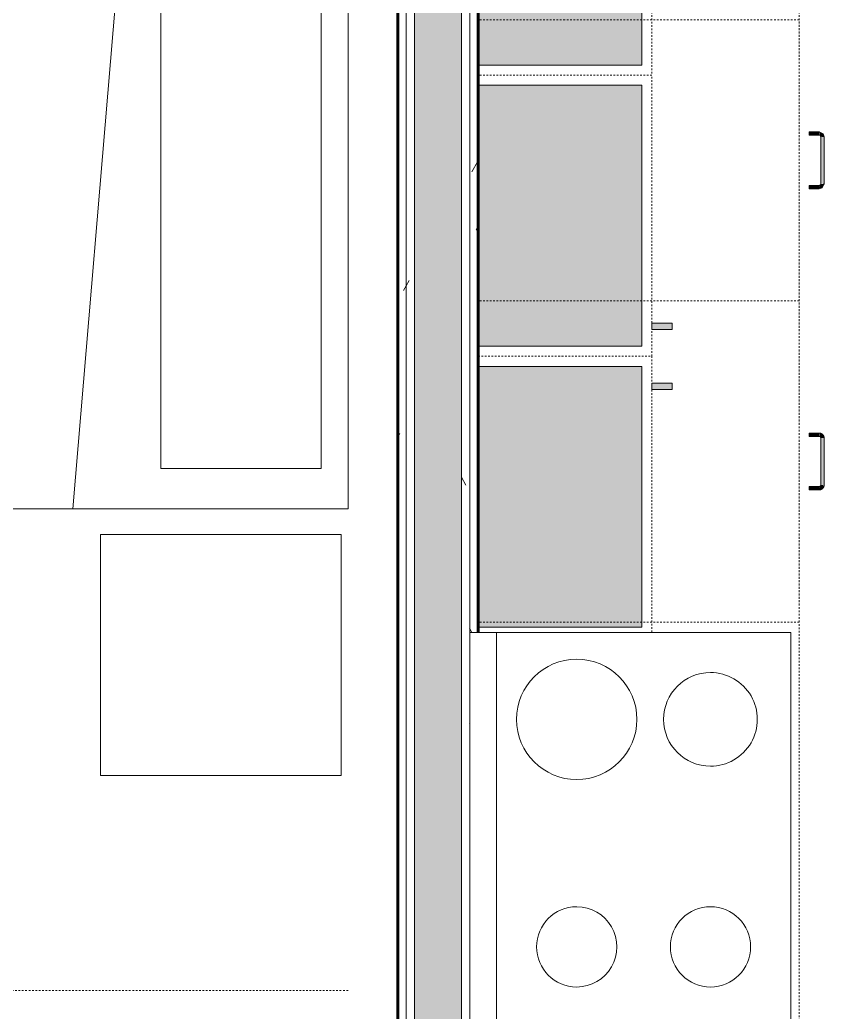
# Model space of a CAD drawing. Header units: inches. Extents: x -4169 to -1846, y 9706 to 12377.
# Drawn here: x -3370 to -3309.8, y 11961.2 to 12035.3 of the extents above; entities that cross this region are included whole.
import ezdxf

# ---------------------------------------------------------------- set-up
doc = ezdxf.new("R2010")
doc.units = ezdxf.units.IN
doc.header["$MEASUREMENT"] = 0
doc.linetypes.add('Dash', pattern=[0.25, 0.125, -0.125])
for name, color, linetype, lineweight in [('0-1', 7, 'Continuous', 5), ('0-2', 7, 'Continuous', 18), ('A-WALL', 113, 'Continuous', 18), ('A-WALL-PATT-4', 111, 'Continuous', 9), ('I-FURN-1', 250, 'Continuous', 9), ('I-FURN-HDLN-1', 250, 'Dash', 9), ('I-WALL-3', 2, 'Continuous', 60), ('Q-CASE', 31, 'Continuous', 9), ('Q-CASE-1', 9, 'Continuous', 9), ('Q-CASE-3', 250, 'Continuous', 9), ('Q-CASE-4', 250, 'Dash', 9), ('Q-CASE-HDLN-1', 250, 'Dash', 9), ('Q-CASE-HDLN-2', 31, 'Continuous', 9), ('Q-SPCQ-1', 250, 'Continuous', 9)]:
    doc.layers.add(name, color=color, linetype=linetype, lineweight=lineweight)
pattern_1 = [(0, (0, 0), (20.48, 5.12), [0.845, -14.515, 0.845, -14.515, -81.92]), (0, (0, 0), (20.48, 5.12), [-30.72, 0.845, -29.875, 0.845, -14.515, -35.84]), (0, (0, 0), (20.48, 5.12), [-76.8, 0.845, -9.395, 0.845, -24.755]), (120, (7.68, 2.56), (-14.67405, 15.1762003), [0.845, -14.515, 0.845, -14.515, -81.92]), (120, (7.68, 2.56), (-14.67405, 15.1762003), [-30.72, 0.845, -29.875, 0.845, -14.515, -35.84]), (120, (7.68, 2.56), (-14.67405, 15.1762003), [-76.8, 0.845, -9.395, 0.845, -24.755]), (240, (10.24, 12.8), (-5.80595, -20.2962003), [0.845, -14.515, 0.845, -14.515, -81.92]), (240, (10.24, 12.8), (-5.80595, -20.2962003), [-30.72, 0.845, -29.875, 0.845, -14.515, -35.84]), (240, (10.24, 12.8), (-5.80595, -20.2962003), [-76.8, 0.845, -9.395, 0.845, -24.755])]

# ---------------------------------------------------------------- blocks, each defined once
blk = doc.blocks.new('Bed-Standard - King 78_ x 80_-1379907-ENLARGED RCP - 2ND FLOOR PLAN')
at = {"layer": 'I-FURN-1'}
for p, q in [((-28.311, 41.795), (49.689, 41.795)), ((-28.311, -38.205), (-28.311, 41.795)), ((49.689, 41.795), (49.689, -38.205)), ((49.689, -24.205), (-28.311, -17.625)), ((-25.311, -24.205), (46.689, -24.205)), ((-25.311, -36.205), (-25.311, -24.205)), ((46.689, -36.205), (46.689, -24.205)), ((-25.311, -36.205), (46.689, -36.205)), ((49.689, -38.205), (-28.311, -38.205))]:
    blk.add_line(p, q, dxfattribs=at)
at = {"layer": 'I-FURN-HDLN-1'}
for p, q in [((-64.311, 77.795), (73.689, 77.795)), ((-64.311, -38.205), (-64.311, 77.795)), ((73.689, 77.795), (73.689, -38.205))]:
    blk.add_line(p, q, dxfattribs=at)
blk = doc.blocks.new('Table-Night Stand - 18_ x 18_ x 24_-1372838-ENLARGED RCP - 2ND FLOOR PLAN')
at = {"layer": 'I-FURN-1'}
for p, q in [((0.147, 0), (18.147, 0)), ((0.147, -18), (0.147, 0)), ((18.147, 0), (18.147, -18)), ((18.147, -18), (0.147, -18))]:
    blk.add_line(p, q, dxfattribs=at)
blk = doc.blocks.new('Range - 24_ x 30_-2322588-ENLARGED RCP - 2ND FLOOR PLAN')
at = {"layer": 'Q-SPCQ-1'}
for p, q in [((0, 0), (30, 0)), ((0, -24), (0, 0)), ((30, 0), (30, -24)), ((0, -22), (30, -22)), ((30, -24), (0, -24))]:
    blk.add_line(p, q, dxfattribs=at)
for centre, radius, start, end in [((6.5, -6), 3.5, 360, 180), ((23.5, -6), 3, 0, 180), ((6.5, -6), 3.5, 180, 0), ((23.5, -6), 3, 180, 0), ((6.5, -16), 4.5, 0, 180), ((23.5, -16), 3, 360, 180), ((6.5, -16), 4.5, 180, 0), ((23.5, -16), 3, 180, 0)]:
    blk.add_arc(centre, radius, start, end, dxfattribs=at)
blk = doc.blocks.new('OD_CW_Countertop - OD_CW_Countertop-2380624-ENLARGED RCP - 2ND FLOOR PLAN')
at = {"layer": 'Q-CASE-HDLN-1'}
for p, q in [((0.738, 24), (0.738, 0)), ((0.738, 0), (130.706, 0))]:
    blk.add_line(p, q, dxfattribs=at)
blk = doc.blocks.new('Drawer_Base_Cabinet_3_drawer_12205 - 24_-V52-ENLARGED RCP - 2ND FLOOR PLAN')
at = {"layer": 'Q-CASE'}
for points in [[(-1.142, 25.5), (-1.383, 25.5), (-1.371, 24.75), (-1.142, 24.75), (-1.142, 25.015)], [(-1.012, 25.718), (-1.012, 25.838), (-1.163, 25.812), (-1.284, 25.75), (-1.341, 25.613), (-1.325, 25.5), (-1.152, 25.522), (-1.012, 25.687), (-1.012, 25.713)], [(-1.012, 25.642), (-1.124, 25.55), (-1.142, 25.512), (-1.025, 25.629)], [(2.488, 25.625), (2.488, 25.875), (-1.012, 25.858), (-1.012, 25.625), (1.967, 25.625)], [(2.826, 25.5), (2.785, 25.687), (2.716, 25.78), (2.6, 25.828), (2.488, 25.812), (2.508, 25.642), (2.675, 25.5), (2.8, 25.5)], [(2.629, 25.5), (2.538, 25.611), (2.5, 25.629), (2.617, 25.512)], [(2.858, 24.75), (2.846, 25.5), (2.617, 25.5), (2.629, 24.75), (2.846, 24.75)]]:
    blk.add_hatch(color=256, dxfattribs=at).paths.add_polyline_path(points, flags=0)
at = {"layer": 'Q-CASE-HDLN-1'}
for p, q in [((12.738, 24), (-11.262, 24)), ((-11.262, 24), (-11.262, 0)), ((12.738, 24), (12.738, 0)), ((12.738, 0), (-11.262, 0))]:
    blk.add_line(p, q, dxfattribs=at)
at = {"layer": 'Q-CASE-HDLN-2'}
for p, q in [((-1.387, 24.75), (-1.387, 25.5)), ((-1.387, 24.75), (-1.387, 25.5)), ((-1.387, 24.75), (-1.387, 25.5)), ((-1.137, 25.5), (-1.137, 24.75)), ((-1.137, 25.5), (-1.137, 24.75)), ((-1.137, 25.5), (-1.137, 24.75)), ((-1.012, 25.875), (2.488, 25.875)), ((2.488, 25.625), (-1.012, 25.625)), ((2.613, 24.75), (2.613, 25.5)), ((2.613, 24.75), (2.613, 25.5)), ((2.613, 24.75), (2.613, 25.5)), ((2.863, 25.5), (2.863, 24.75)), ((2.863, 25.5), (2.863, 24.75)), ((2.863, 25.5), (2.863, 24.75)), ((-1.387, 24.75), (-1.137, 24.75)), ((-1.383, 24.75), (-1.387, 24.75)), ((-1.387, 24.75), (-1.383, 24.75)), ((-1.383, 24.75), (-1.387, 24.75)), ((-1.387, 24.75), (-1.383, 24.75)), ((-1.383, 24.75), (-1.387, 24.75)), ((-1.137, 24.75), (-1.142, 24.75)), ((-1.142, 24.75), (-1.137, 24.75)), ((-1.137, 24.75), (-1.142, 24.75)), ((-1.142, 24.75), (-1.137, 24.75)), ((-1.137, 24.75), (-1.142, 24.75)), ((2.617, 24.75), (2.613, 24.75)), ((2.613, 24.75), (2.863, 24.75)), ((2.617, 24.75), (2.613, 24.75)), ((2.613, 24.75), (2.617, 24.75)), ((2.617, 24.75), (2.613, 24.75)), ((2.613, 24.75), (2.617, 24.75)), ((2.863, 24.75), (2.858, 24.75)), ((2.863, 24.75), (2.858, 24.75)), ((2.858, 24.75), (2.863, 24.75)), ((2.863, 24.75), (2.858, 24.75)), ((2.858, 24.75), (2.863, 24.75))]:
    blk.add_line(p, q, dxfattribs=at)
at = {"layer": 'Q-CASE-HDLN-2', "flags": 128}
for points in [[(-1.387, 25.5), (-1.387, 25.515), (-1.386, 25.53), (-1.385, 25.545), (-1.383, 25.56), (-1.38, 25.575), (-1.377, 25.589), (-1.373, 25.604), (-1.368, 25.618), (-1.363, 25.632), (-1.358, 25.646), (-1.352, 25.66), (-1.345, 25.673), (-1.338, 25.686), (-1.33, 25.699), (-1.322, 25.712), (-1.313, 25.724), (-1.304, 25.736), (-1.294, 25.747), (-1.284, 25.758), (-1.274, 25.769), (-1.263, 25.779), (-1.251, 25.789), (-1.239, 25.798), (-1.227, 25.807), (-1.215, 25.816), (-1.202, 25.823), (-1.189, 25.831), (-1.176, 25.838), (-1.162, 25.844), (-1.148, 25.85), (-1.134, 25.855), (-1.12, 25.859), (-1.105, 25.863), (-1.091, 25.867), (-1.076, 25.87), (-1.061, 25.872), (-1.046, 25.873), (-1.031, 25.875), (-1.016, 25.875), (-1.012, 25.875)], [(-1.387, 25.5), (-1.387, 25.515), (-1.386, 25.53), (-1.385, 25.545), (-1.383, 25.56), (-1.38, 25.575), (-1.377, 25.589), (-1.373, 25.604), (-1.368, 25.618), (-1.363, 25.632), (-1.358, 25.646), (-1.352, 25.66), (-1.345, 25.673), (-1.338, 25.686), (-1.33, 25.699), (-1.322, 25.712), (-1.313, 25.724), (-1.304, 25.736), (-1.294, 25.747), (-1.284, 25.758)], [(-1.387, 25.5), (-1.387, 25.515), (-1.386, 25.53), (-1.385, 25.545), (-1.383, 25.56), (-1.38, 25.575), (-1.377, 25.589), (-1.373, 25.604), (-1.368, 25.618), (-1.363, 25.632), (-1.358, 25.646), (-1.352, 25.66), (-1.345, 25.673), (-1.338, 25.686), (-1.33, 25.699), (-1.322, 25.712), (-1.313, 25.724), (-1.304, 25.736), (-1.294, 25.747), (-1.284, 25.758)], [(-1.263, 25.779), (-1.251, 25.789), (-1.239, 25.798), (-1.227, 25.807), (-1.215, 25.816), (-1.202, 25.823), (-1.189, 25.831), (-1.176, 25.838), (-1.162, 25.844), (-1.148, 25.85), (-1.134, 25.855), (-1.12, 25.859), (-1.105, 25.863), (-1.091, 25.867), (-1.076, 25.87), (-1.061, 25.872), (-1.046, 25.873), (-1.031, 25.875), (-1.016, 25.875), (-1.012, 25.875)], [(-1.263, 25.779), (-1.251, 25.789), (-1.239, 25.798), (-1.227, 25.807), (-1.215, 25.816), (-1.202, 25.823), (-1.189, 25.831), (-1.176, 25.838), (-1.162, 25.844), (-1.148, 25.85), (-1.134, 25.855), (-1.12, 25.859), (-1.105, 25.863), (-1.091, 25.867), (-1.076, 25.87), (-1.061, 25.872), (-1.046, 25.873), (-1.031, 25.875), (-1.016, 25.875), (-1.012, 25.875)], [(-1.012, 25.625), (-1.017, 25.625), (-1.022, 25.625), (-1.027, 25.624), (-1.032, 25.623), (-1.037, 25.623), (-1.042, 25.621), (-1.047, 25.62), (-1.052, 25.619), (-1.056, 25.617), (-1.061, 25.615), (-1.066, 25.613), (-1.07, 25.611), (-1.074, 25.608), (-1.079, 25.606), (-1.083, 25.603), (-1.087, 25.6), (-1.091, 25.597), (-1.095, 25.594), (-1.098, 25.591), (-1.102, 25.587), (-1.105, 25.583), (-1.109, 25.58), (-1.112, 25.576), (-1.115, 25.572), (-1.117, 25.568), (-1.12, 25.563), (-1.123, 25.559), (-1.125, 25.554), (-1.127, 25.55), (-1.129, 25.545), (-1.131, 25.541), (-1.132, 25.536), (-1.133, 25.531), (-1.135, 25.526), (-1.135, 25.521), (-1.136, 25.516), (-1.137, 25.511), (-1.137, 25.506), (-1.137, 25.501), (-1.137, 25.5)], [(-1.137, 25.511), (-1.137, 25.506), (-1.137, 25.501), (-1.137, 25.5)], [(-1.137, 25.511), (-1.137, 25.506), (-1.137, 25.501), (-1.137, 25.5)], [(-1.012, 25.625), (-1.017, 25.625), (-1.022, 25.625)], [(-1.012, 25.625), (-1.017, 25.625), (-1.022, 25.625)], [(2.488, 25.875), (2.503, 25.875), (2.518, 25.874), (2.533, 25.872), (2.547, 25.87), (2.562, 25.868), (2.577, 25.864), (2.591, 25.86), (2.606, 25.856), (2.62, 25.851), (2.634, 25.845), (2.647, 25.839), (2.661, 25.833), (2.674, 25.825), (2.687, 25.818), (2.699, 25.81), (2.712, 25.801), (2.724, 25.792), (2.735, 25.782), (2.746, 25.772), (2.757, 25.761), (2.767, 25.75), (2.777, 25.739), (2.786, 25.727), (2.795, 25.715), (2.803, 25.703), (2.811, 25.69), (2.818, 25.677), (2.825, 25.663), (2.832, 25.65), (2.837, 25.636), (2.842, 25.622), (2.847, 25.608), (2.851, 25.593), (2.854, 25.578), (2.857, 25.564), (2.86, 25.549), (2.861, 25.534), (2.862, 25.519), (2.863, 25.504), (2.863, 25.5)], [(2.488, 25.875), (2.503, 25.875), (2.518, 25.874), (2.533, 25.872), (2.547, 25.87), (2.562, 25.868), (2.577, 25.864), (2.591, 25.86), (2.606, 25.856), (2.62, 25.851), (2.634, 25.845), (2.647, 25.839), (2.661, 25.833), (2.674, 25.825), (2.687, 25.818), (2.699, 25.81), (2.712, 25.801), (2.724, 25.792), (2.735, 25.782), (2.746, 25.772)], [(2.488, 25.875), (2.503, 25.875), (2.518, 25.874), (2.533, 25.872), (2.547, 25.87), (2.562, 25.868), (2.577, 25.864), (2.591, 25.86), (2.606, 25.856), (2.62, 25.851), (2.634, 25.845), (2.647, 25.839), (2.661, 25.833), (2.674, 25.825), (2.687, 25.818), (2.699, 25.81), (2.712, 25.801), (2.724, 25.792), (2.735, 25.782), (2.746, 25.772)], [(2.613, 25.5), (2.613, 25.505), (2.612, 25.51), (2.612, 25.515), (2.611, 25.52), (2.61, 25.525), (2.609, 25.53), (2.608, 25.535), (2.606, 25.539), (2.605, 25.544), (2.603, 25.549), (2.601, 25.553), (2.599, 25.558), (2.596, 25.562), (2.594, 25.566), (2.591, 25.571), (2.588, 25.575), (2.585, 25.579), (2.582, 25.582), (2.578, 25.586), (2.575, 25.59), (2.571, 25.593), (2.567, 25.596), (2.563, 25.599), (2.559, 25.602), (2.555, 25.605), (2.551, 25.608), (2.547, 25.61), (2.542, 25.613), (2.538, 25.615), (2.533, 25.617), (2.528, 25.618), (2.524, 25.62), (2.519, 25.621), (2.514, 25.622), (2.509, 25.623), (2.504, 25.624), (2.499, 25.624), (2.494, 25.625), (2.489, 25.625), (2.488, 25.625)], [(2.499, 25.624), (2.494, 25.625), (2.489, 25.625)], [(2.499, 25.624), (2.494, 25.625), (2.489, 25.625)], [(2.613, 25.5), (2.613, 25.505), (2.612, 25.51)], [(2.613, 25.5), (2.613, 25.505), (2.612, 25.51)], [(2.767, 25.75), (2.777, 25.739), (2.786, 25.727), (2.795, 25.715), (2.803, 25.703), (2.811, 25.69), (2.818, 25.677), (2.825, 25.663), (2.832, 25.65), (2.837, 25.636), (2.842, 25.622), (2.847, 25.608), (2.851, 25.593), (2.854, 25.578), (2.857, 25.564), (2.86, 25.549), (2.861, 25.534), (2.862, 25.519), (2.863, 25.504), (2.863, 25.5)], [(2.767, 25.75), (2.777, 25.739), (2.786, 25.727), (2.795, 25.715), (2.803, 25.703), (2.811, 25.69), (2.818, 25.677), (2.825, 25.663), (2.832, 25.65), (2.837, 25.636), (2.842, 25.622), (2.847, 25.608), (2.851, 25.593), (2.854, 25.578), (2.857, 25.564), (2.86, 25.549), (2.861, 25.534), (2.862, 25.519), (2.863, 25.504), (2.863, 25.5)]]:
    blk.add_lwpolyline(points, dxfattribs=at)
blk = doc.blocks.new('Drawer_Base_Cabinet_3_drawer_12205 - 21_-V27-ENLARGED RCP - 2ND FLOOR PLAN')
at = {"layer": 'Q-CASE'}
for points in [[(-1.142, 25.5), (-1.383, 25.5), (-1.371, 24.75), (-1.142, 24.75), (-1.142, 25.015)], [(-1.012, 25.718), (-1.012, 25.838), (-1.163, 25.812), (-1.284, 25.75), (-1.341, 25.613), (-1.325, 25.5), (-1.152, 25.522), (-1.012, 25.687), (-1.012, 25.713)], [(-1.012, 25.642), (-1.124, 25.55), (-1.142, 25.512), (-1.025, 25.629)], [(2.488, 25.625), (2.488, 25.875), (-1.012, 25.858), (-1.012, 25.625), (1.967, 25.625)], [(2.826, 25.5), (2.785, 25.687), (2.716, 25.78), (2.6, 25.828), (2.488, 25.812), (2.508, 25.642), (2.675, 25.5), (2.8, 25.5)], [(2.629, 25.5), (2.538, 25.611), (2.5, 25.629), (2.617, 25.512)], [(2.858, 24.75), (2.846, 25.5), (2.617, 25.5), (2.629, 24.75), (2.846, 24.75)]]:
    blk.add_hatch(color=256, dxfattribs=at).paths.add_polyline_path(points, flags=0)
at = {"layer": 'Q-CASE-HDLN-1'}
for p, q in [((11.238, 24), (-9.762, 24)), ((-9.762, 24), (-9.762, 0)), ((11.238, 24), (11.238, 0)), ((11.238, 0), (-9.762, 0))]:
    blk.add_line(p, q, dxfattribs=at)
at = {"layer": 'Q-CASE-HDLN-2'}
for p, q in [((-1.387, 25.5), (-1.343, 25.588)), ((-1.387, 25.5), (-1.343, 25.588)), ((-1.387, 24.75), (-1.387, 25.5)), ((-1.387, 24.75), (-1.387, 25.5)), ((-1.387, 24.75), (-1.387, 25.5)), ((-1.236, 25.801), (-1.012, 25.875)), ((-1.236, 25.801), (-1.012, 25.875)), ((-1.137, 25.5), (-1.137, 24.75)), ((-1.137, 25.5), (-1.137, 24.75)), ((-1.137, 25.5), (-1.137, 24.75)), ((-1.012, 25.625), (-1.049, 25.605)), ((-1.012, 25.625), (-1.049, 25.605)), ((-1.012, 25.875), (2.488, 25.875)), ((2.488, 25.625), (-1.012, 25.625)), ((2.488, 25.875), (2.576, 25.831)), ((2.488, 25.875), (2.576, 25.831)), ((2.613, 25.5), (2.593, 25.537)), ((2.613, 25.5), (2.593, 25.537)), ((2.613, 24.75), (2.613, 25.5)), ((2.613, 24.75), (2.613, 25.5)), ((2.613, 24.75), (2.613, 25.5)), ((2.789, 25.724), (2.863, 25.5)), ((2.789, 25.724), (2.863, 25.5)), ((2.863, 25.5), (2.863, 24.75)), ((2.863, 25.5), (2.863, 24.75)), ((2.863, 25.5), (2.863, 24.75)), ((-1.387, 24.75), (-1.137, 24.75)), ((-1.383, 24.75), (-1.387, 24.75)), ((-1.387, 24.75), (-1.383, 24.75)), ((-1.383, 24.75), (-1.387, 24.75)), ((-1.387, 24.75), (-1.383, 24.75)), ((-1.383, 24.75), (-1.387, 24.75)), ((-1.137, 24.75), (-1.142, 24.75)), ((-1.142, 24.75), (-1.137, 24.75)), ((-1.137, 24.75), (-1.142, 24.75)), ((-1.142, 24.75), (-1.137, 24.75)), ((-1.137, 24.75), (-1.142, 24.75)), ((2.617, 24.75), (2.613, 24.75)), ((2.613, 24.75), (2.863, 24.75)), ((2.617, 24.75), (2.613, 24.75)), ((2.613, 24.75), (2.617, 24.75)), ((2.617, 24.75), (2.613, 24.75)), ((2.613, 24.75), (2.617, 24.75)), ((2.863, 24.75), (2.858, 24.75)), ((2.863, 24.75), (2.858, 24.75)), ((2.858, 24.75), (2.863, 24.75)), ((2.863, 24.75), (2.858, 24.75)), ((2.858, 24.75), (2.863, 24.75))]:
    blk.add_line(p, q, dxfattribs=at)
at = {"layer": 'Q-CASE-HDLN-2', "flags": 128}
for points in [[(-1.387, 25.5), (-1.236, 25.801), (-1.012, 25.875)], [(-1.012, 25.625), (-1.117, 25.568), (-1.137, 25.5)], [(2.488, 25.875), (2.789, 25.724), (2.863, 25.5)], [(2.613, 25.5), (2.555, 25.605), (2.488, 25.625)]]:
    blk.add_lwpolyline(points, dxfattribs=at)
blk = doc.blocks.new('300 Series Wall Hung Cabinet_301 - 21_-2351527-ENLARGED RCP - 2ND FLOOR PLAN')
at = {"layer": 'Q-CASE-1'}
for points in [[(9.75, -0.188), (-9.75, -0.188), (-9.75, -12.438), (9.75, -12.438), (9.75, -8.405)], [(-8.012, -13.188), (-8.5, -13.188), (-8.5, -14.687), (-8.012, -14.687)]]:
    blk.add_hatch(color=256, dxfattribs=at).paths.add_polyline_path(points, flags=0)
at = {"layer": 'Q-CASE-3'}
for p, q in [((-9.75, -12.438), (-9.75, -0.188)), ((9.75, -0.188), (9.75, -12.438)), ((9.75, -12.438), (-9.75, -12.438)), ((-8.012, -13.188), (-8.5, -13.188)), ((-8.5, -13.188), (-8.5, -14.687)), ((-8.012, -14.687), (-8.012, -13.188)), ((-8.5, -14.687), (-8.012, -14.687))]:
    blk.add_line(p, q, dxfattribs=at)
at = {"layer": 'Q-CASE-4'}
for p, q in [((-10.5, -0.188), (-10.5, -13.188)), ((10.5, -13.188), (10.5, -0.188)), ((-10.5, -13.188), (10.5, -13.188))]:
    blk.add_line(p, q, dxfattribs=at)
blk = doc.blocks.new('300 Series Wall Hung Cabinet_301 - 21_-V49-ENLARGED RCP - 2ND FLOOR PLAN')
at = {"layer": 'Q-CASE-1'}
for points in [[(-8.5, 13.188), (-8.012, 13.188), (-8.012, 14.687), (-8.5, 14.687)], [(-9.75, 12.438), (-9.75, 0.187), (9.75, 0.187), (9.75, 12.438), (9.283, 12.438)]]:
    blk.add_hatch(color=256, dxfattribs=at).paths.add_polyline_path(points, flags=0)
at = {"layer": 'Q-CASE-3'}
for p, q in [((-8.012, 14.687), (-8.5, 14.687)), ((-8.5, 14.687), (-8.5, 13.188)), ((-8.012, 13.188), (-8.012, 14.687)), ((-8.5, 13.188), (-8.012, 13.188)), ((-9.75, 0.187), (-9.75, 12.438)), ((-9.75, 12.438), (9.75, 12.438)), ((9.75, 12.438), (9.75, 0.187))]:
    blk.add_line(p, q, dxfattribs=at)
at = {"layer": 'Q-CASE-4'}
for p, q in [((-10.5, 0.187), (-10.5, 13.188)), ((-10.5, 13.188), (10.128, 13.188))]:
    blk.add_line(p, q, dxfattribs=at)
blk = doc.blocks.new('300 Series Wall Hung Cabinet_301 - 21_-2351003-ENLARGED RCP - 2ND FLOOR PLAN')
at = {"layer": 'Q-CASE-1'}
for points in [[(-8.5, 13.188), (-8.012, 13.188), (-8.012, 14.687), (-8.5, 14.687)], [(-9.75, 0.187), (9.75, 0.187), (9.75, 12.438), (-9.75, 12.438), (-9.75, 8.405)]]:
    blk.add_hatch(color=256, dxfattribs=at).paths.add_polyline_path(points, flags=0)
at = {"layer": 'Q-CASE-3'}
for p, q in [((-8.012, 14.687), (-8.5, 14.687)), ((-8.5, 14.687), (-8.5, 13.188)), ((-8.012, 13.188), (-8.012, 14.687)), ((-8.5, 13.188), (-8.012, 13.188)), ((-9.75, 0.187), (-9.75, 12.438)), ((-9.75, 12.438), (9.75, 12.438)), ((9.75, 12.438), (9.75, 0.187))]:
    blk.add_line(p, q, dxfattribs=at)
at = {"layer": 'Q-CASE-4'}
for p, q in [((-10.5, 0.187), (-10.5, 13.188)), ((-10.5, 13.188), (10.5, 13.188)), ((10.5, 13.188), (10.5, 0.187))]:
    blk.add_line(p, q, dxfattribs=at)
blk = doc.blocks.new('CTR - 1st Phase - Unit Layouts_rvt-1-ENLARGED RCP - 2ND FLOOR PLAN')
at = {"layer": '0-2'}
for name, p, rotation in [('Bed-Standard - King 78_ x 80_-1379907-ENLARGED RCP - 2ND FLOOR PLAN', (-3383.651, 12027.111), 90.00000000001835), ('OD_CW_Countertop - OD_CW_Countertop-2380624-ENLARGED RCP - 2ND FLOOR PLAN', (-3311.724, 11942.32), 90.00000000003712), ('300 Series Wall Hung Cabinet_301 - 21_-2351003-ENLARGED RCP - 2ND FLOOR PLAN', (-3335.911, 12041.687), 269.9999999999932), ('Drawer_Base_Cabinet_3_drawer_12205 - 21_-V27-ENLARGED RCP - 2ND FLOOR PLAN', (-3335.724, 12025.566), 270.0000000000377), ('300 Series Wall Hung Cabinet_301 - 21_-2351527-ENLARGED RCP - 2ND FLOOR PLAN', (-3335.911, 12020.687), 89.9999999999932), ('Drawer_Base_Cabinet_3_drawer_12205 - 24_-V52-ENLARGED RCP - 2ND FLOOR PLAN', (-3335.724, 12003.066), 270.0000000000377), ('300 Series Wall Hung Cabinet_301 - 21_-V49-ENLARGED RCP - 2ND FLOOR PLAN', (-3335.911, 11999.687), 269.9999999999932), ('Table-Night Stand - 18_ x 18_ x 24_-1372838-ENLARGED RCP - 2ND FLOOR PLAN', (-3363.946, 11978.721), 90.00000000001835), ('Range - 24_ x 30_-2322588-ENLARGED RCP - 2ND FLOOR PLAN', (-3312.349, 11989.558), 270.0000000000221)]:
    blk.add_blockref(name, p, dxfattribs=dict(at, rotation=rotation))

msp = doc.modelspace()

# ---------------------------------------------------------------- hatches: boundary and pattern name
at = {"layer": 'A-WALL-PATT-4'}
h = msp.add_hatch(dxfattribs=at)
h.set_pattern_fill('FP_1', color=256, style=0, pattern_type=2)
h.set_pattern_definition(pattern_1)
h.paths.add_polyline_path([(-3341.099, 11725.364), (-3341.099, 12110.339), (-3341.724, 12110.339), (-3341.724, 11725.364)], flags=0)
h = msp.add_hatch(dxfattribs=at)
h.set_pattern_fill('FP_1', color=256, style=0, pattern_type=2)
h.set_pattern_definition(pattern_1)
h.paths.add_polyline_path([(-3341.099, 11724.739), (-3340.474, 11724.739), (-3340.474, 12110.339), (-3341.099, 12110.339), (-3341.099, 11725.364)], flags=0)
h = msp.add_hatch(dxfattribs=at)
h.set_pattern_fill('FP_4', color=256, style=0, pattern_type=2)
h.set_pattern_definition([(161.57, (0.32, 0.32), (-2.560496185, -0.000537386), [0, -18.214, 2.022, 0]), (18.43, (-0.32, 0.32), (-2.560496185, 0.000537386), [0, -18.214, 2.022, 0]), (108.43, (0.32, 0.32), (1.27922091, -6.400876726), [6.07, -14.166]), (71.57, (-0.32, 0.32), (1.27922091, 6.400876726), [6.07, -14.166])])
h.paths.add_polyline_path([(-3336.974, 11724.739), (-3336.974, 12110.339), (-3340.474, 12110.339), (-3340.474, 11724.739), (-3337.562, 11724.739)], flags=0)
h = msp.add_hatch(dxfattribs=at)
h.set_pattern_fill('FP_1', color=256, style=0, pattern_type=2)
h.set_pattern_definition(pattern_1)
h.paths.add_polyline_path([(-3336.349, 11725.364), (-3336.349, 11914.621), (-3336.974, 11914.621), (-3336.974, 11725.364)], flags=0)
h.paths.add_polyline_path([(-3336.349, 11918.121), (-3336.349, 12110.339), (-3336.974, 12110.339), (-3336.974, 11918.121), (-3336.661, 11918.121)], flags=0)
h = msp.add_hatch(dxfattribs=at)
h.set_pattern_fill('FP_1', color=256, style=0, pattern_type=2)
h.set_pattern_definition(pattern_1)
h.paths.add_polyline_path([(-3336.349, 11725.989), (-3335.724, 11725.989), (-3335.724, 11914.621), (-3336.349, 11914.621), (-3336.349, 11727.098)], flags=0)
h.paths.add_polyline_path([(-3336.349, 11918.121), (-3335.724, 11918.121), (-3335.724, 11959.558), (-3336.349, 11959.558), (-3336.349, 11919.154)], flags=0)
h.paths.add_polyline_path([(-3335.724, 11989.558), (-3335.724, 12110.339), (-3336.349, 12110.339), (-3336.349, 11989.558)], flags=0)

# ---------------------------------------------------------------- linework, layer by layer
at = {"layer": 'A-WALL'}
for p, q in [((-3341.099, 12110.339), (-3341.099, 11725.364)), ((-3340.474, 12110.339), (-3340.474, 11724.739)), ((-3336.974, 12110.339), (-3336.974, 11724.739)), ((-3336.349, 12110.339), (-3336.349, 11989.558))]:
    msp.add_line(p, q, dxfattribs=at)
at = {"layer": 'I-WALL-3'}
for p, q in [((-3341.724, 11793.437), (-3341.724, 12110.339)), ((-3335.724, 12110.339), (-3335.724, 11989.558))]:
    msp.add_line(p, q, dxfattribs=at)

# ---------------------------------------------------------------- block references
at = {"layer": '0-1'}
msp.add_blockref('CTR - 1st Phase - Unit Layouts_rvt-1-ENLARGED RCP - 2ND FLOOR PLAN', (0, 0), dxfattribs=at)

doc.saveas('drawing.dxf')
